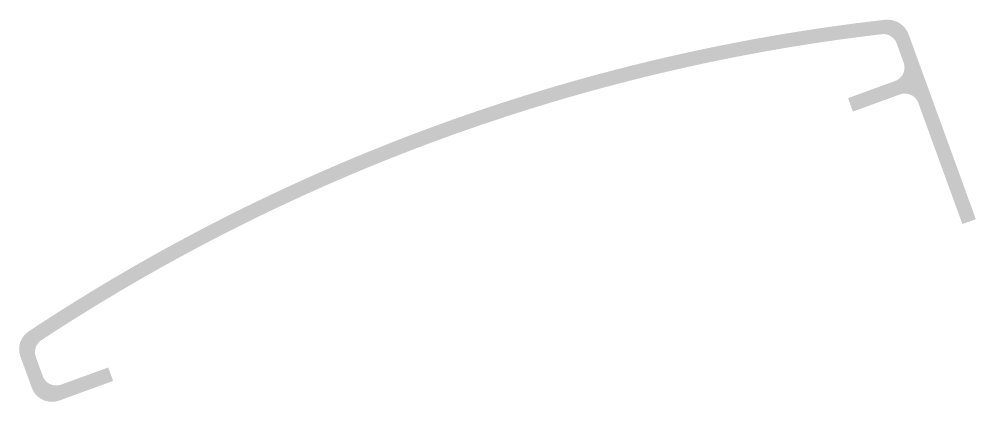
# Model space of a CAD drawing. Header units: inches. Extents: x -154 to 13, y 2 to 55.
# Drawn here: x -17 to -11.74, y 23.76 to 25.86 of the extents above; entities that cross this region are included whole.
import ezdxf

# ---------------------------------------------------------------- set-up
doc = ezdxf.new("R2010")
doc.units = ezdxf.units.IN
doc.header["$LTSCALE"] = 2
doc.header["$MEASUREMENT"] = 0
doc.layers.add('pattern', color=9, linetype='CONTINUOUS')

msp = doc.modelspace()

# ---------------------------------------------------------------- hatches: boundary and pattern name
at = {"layer": 'pattern'}
h = msp.add_hatch(color=256, dxfattribs=at)
edge = h.paths.add_edge_path()
edge.add_line((-16.7731788413553, 23.85089093582485), (-16.51349650676316, 23.94548055102934))
edge.add_arc((-16.79953609352672, 23.92502101357945), 0.07867638254221741, 197.0835984086302, 289.5730511702355)
edge.add_line((-16.91292408007736, 24.00681552560216), (-16.87474104969714, 23.90190851182535))
edge.add_arc((-16.83737222462485, 24.02988705186998), 0.0789960643743813, 123.1686307140606, 196.981276781503)
edge.add_arc((-11.01769565383034, 15.17688634926035), 10.67353480183083, 96.68101077616424, 123.3185089490017)
edge.add_arc((-12.25016282795637, 25.69950524217071), 0.07898517719894063, 23.01621799814997, 96.76819330258405)
edge.add_line((-12.13928303170987, 25.6254827925715), (-12.17746532761679, 25.73038778839869))
edge.add_arc((-12.21204456478426, 25.59497145804362), 0.07889982401766381, -69.95335939351263, 22.74992732584667)
edge.add_line((-12.44396291077711, 25.42659667226637), (-12.18499889098133, 25.52085186712087))
edge.add_line((-12.41703213625354, 25.35260497737446), (-12.44396291077711, 25.42659667226639))
edge.add_line((-12.1580716795345, 25.44685887547211), (-12.41703213625355, 25.35260497737445))
edge.add_arc((-12.13114176097556, 25.37267232716063), 0.07892315543586499, 22.98629733633042, 109.9510347235882)
edge.add_line((-11.81476507219018, 24.73387702658367), (-12.05848524037725, 25.40349268534335))
edge.add_line((-11.7407744798582, 24.76080739980825), (-11.81476507219019, 24.73387702658368))
edge.add_line((-12.11004357881712, 25.77536591090024), (-11.7407744798582, 24.76080739980825))
edge.add_arc((-12.22721195198354, 25.73387186904321), 0.1242987658027942, 19.50110575007918, 95.37599470867974)
edge.add_arc((-11.03328710084572, 15.20684331086326), 10.71879317555173, 96.4578699181816, 123.5049680121511)
edge.add_arc((-16.88511541541157, 24.04579797368638), 0.1182740159727226, 123.3637445800065, 198.0217241583853)
edge.add_line((-16.9352664116126, 23.83798272208443), (-16.99758682319729, 24.00920664568449))
edge.add_arc((-16.82302224273599, 23.87459831857917), 0.1180654706250402, 198.06704061061, 290.0546246429696)
edge.add_line((-16.48654227851121, 23.87142441754824), (-16.78253571894904, 23.76369161569102))
edge.add_line((-16.51352296820169, 23.94547091985336), (-16.48654227851121, 23.87142441754824))

doc.saveas('drawing.dxf')
